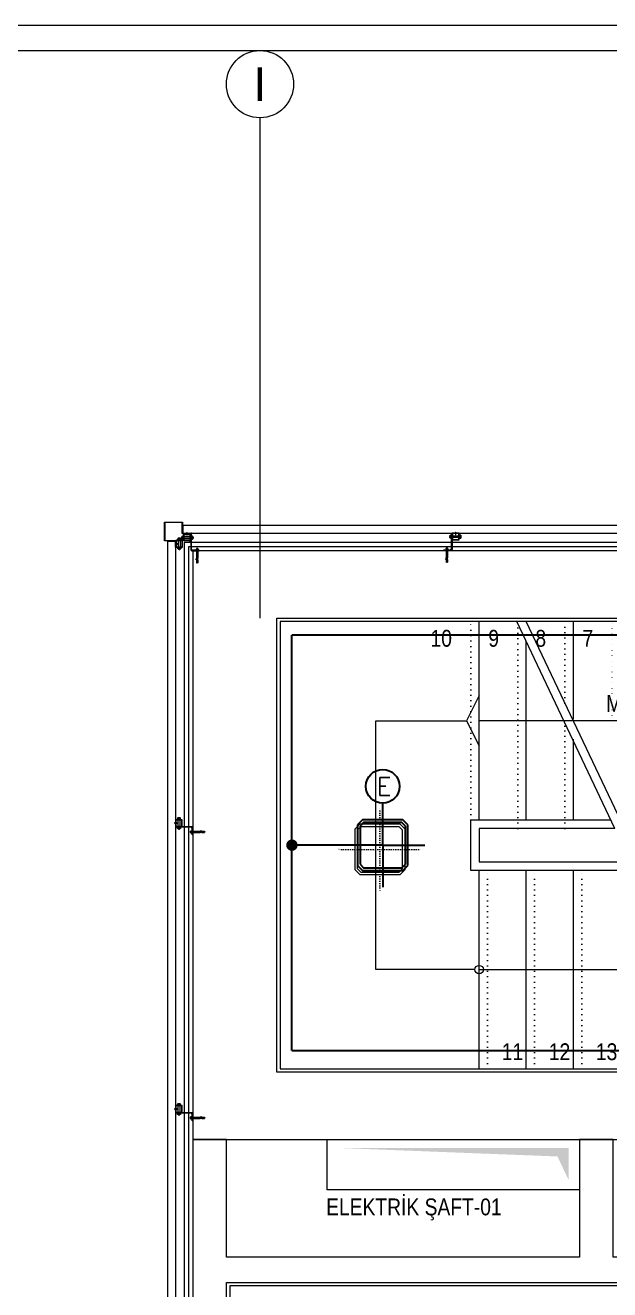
# Model space of a CAD drawing. Extents: x -2012 to 34975, y -1043 to 8321.
# Drawn here: x 23696 to 24044, y 3453 to 4205 of the extents above; entities that cross this region are included whole.
import ezdxf
from ezdxf.enums import TextEntityAlignment as Align

# ---------------------------------------------------------------- set-up
doc = ezdxf.new("R2010")
doc.units = 0
doc.header["$LTSCALE"] = 25
doc.linetypes.add('DOT2', pattern=[0.125, 0, -0.125])
doc.layers.get('0').update_dxf_attribs({"color": 9, "lineweight": 9})
for name, color, linetype, lineweight in [('00', 9, 'Continuous', 9), ('01', 9, 'Continuous', 9), ('06D', 9, 'Continuous', 9), ('09D', 9, 'Continuous', 9), ('10', 9, 'Continuous', 9), ('10A', 9, 'Continuous', 9), ('14', 9, 'Continuous', 9), ('19', 9, 'Continuous', 9), ('19D', 9, 'DOT2', 9), ('21', 9, 'Continuous', 9), ('24', 9, 'Continuous', 9), ('33', 9, 'BATTING', 9), ('40A', 9, 'Continuous', 9), ('E-2x18(W) PL DOWNLIGHT ARMATÜR (SIVAÜSTÜ)', 7, 'Continuous', 30), ('E-ACİL AYDINLATMA KİTİ', 7, 'Continuous', 30), ('E-KABLO', 7, 'Continuous', 30), ('E-YUKARI ÇIKAN HAT', 7, 'Continuous', 30)]:
    doc.layers.add(name, color=color, linetype=linetype, lineweight=lineweight)
doc.styles.add('Arial', font='arial.ttf', dxfattribs={"height": 2.5})
doc.styles.add('E-YAZI', font='txttw.shx')
doc.styles.add('MuuM_TEXT-STANDART', font='ARIALN.TTF')
doc.linetypes.add('BATTING', pattern='A,0.0001,-0.1,[134,ltypeshp.shx,S=0.1,R=0,X=-0.1,Y=0],-0.2,[134,ltypeshp.shx,S=0.1,R=180,X=0.1,Y=0],-0.1', length=0.4001)

# ---------------------------------------------------------------- blocks, each defined once
blk = doc.blocks.new('0_arrowstairs')
blk.add_lwpolyline([(0, 0), (0, -30), (15, 0), (0, 30)], close=True)
blk = doc.blocks.new('*U517')
blk.add_lwpolyline([(0, 0), (0, 448)])
blk.add_circle((0, 0), 5)
at = {"rotation": 90}
blk.add_blockref('0_arrowstairs', (0, 448), dxfattribs=at)
blk = doc.blocks.new('*U513')
blk.add_lwpolyline([(0, 0), (0, 504)])
blk.add_circle((0, 0), 5)
at = {"rotation": 90}
blk.add_blockref('0_arrowstairs', (0, 504), dxfattribs=at)
blk = doc.blocks.new('merdvn2.mekanik')
at = {"layer": '19', "linetype": 'Continuous'}
for points in [[(23955.84, -297.5), (23955.84, -179.5)], [(24036.58, -302.5), (23978.25, -179.5)], [(24042.17, -302.5), (23983.84, -179.5)], [(24011.84, -237.5), (24011.84, -179.5)], [(24039.84, -297.5), (24039.84, -179.5)], [(24067.84, -297.5), (24067.84, -179.5)], [(24095.84, -297.5), (24095.84, -179.5)], [(24123.84, -297.5), (24123.84, -179.5)], [(24151.84, -297.5), (24151.84, -179.5)], [(24179.84, -297.5), (24179.84, -179.5)], [(24207.84, -297.5), (24207.84, -179.5)], [(23983.84, -297.5), (23983.84, -191.48)], [(24011.84, -297.5), (24011.84, -249.48)], [(24036.58, -302.5), (23955.84, -302.5), (23955.84, -322.5), (23955.84, -322.5), (24230.84, -322.5), (24230.84, -307.5), (24235.84, -307.5), (24235.84, -327.5), (24230.84, -327.5), (23950.84, -327.5), (23950.84, -327.5), (23950.84, -297.5), (24034.25, -297.5)], [(23955.84, -445.5), (23955.84, -327.5)], [(23983.84, -445.5), (23983.84, -327.5)], [(24011.84, -445.5), (24011.84, -327.5)], [(24039.84, -445.5), (24039.84, -327.5)], [(24067.84, -445.5), (24067.84, -327.5)], [(24095.84, -445.5), (24095.84, -327.5)], [(24123.84, -445.5), (24123.84, -327.5)], [(24151.84, -445.5), (24151.84, -327.5)], [(24179.84, -445.5), (24179.84, -327.5)]]:
    blk.add_lwpolyline(points, dxfattribs=at)
at = {"layer": '19'}
for points in [[(24042.17, -302.5), (23983.84, -179.5)], [(23953.34, -386.5), (23894.34, -386.5), (23894.34, -238.5), (23948.34, -238.5)], [(24039.84, -297.5), (24235.84, -297.5), (24235.84, -297.5), (24235.84, -302.5), (24235.84, -302.5), (24042.17, -302.5)]]:
    blk.add_lwpolyline(points, dxfattribs=at)
at = {"layer": '19D'}
for points in [[(23950.84, -297.5), (23950.84, -179.5)], [(23978.84, -302.5), (23978.84, -179.5)], [(24006.84, -228), (24006.84, -179.5)], [(24034.84, -241.83), (24034.84, -179.5)], [(24062.84, -302.5), (24062.84, -179.5)], [(24090.84, -302.5), (24090.84, -179.5)], [(24118.84, -302.5), (24118.84, -179.5)], [(24146.84, -302.5), (24146.84, -179.5)], [(24174.84, -302.5), (24174.84, -179.5)], [(24202.84, -302.5), (24202.84, -179.5)], [(24006.84, -241.83), (24006.84, -236.5)], [(24006.84, -302.5), (24006.84, -239.78)], [(23960.84, -445.5), (23960.84, -327.5)], [(23988.84, -445.5), (23988.84, -327.5)], [(24016.84, -445.5), (24016.84, -327.5)], [(24044.84, -445.5), (24044.84, -327.5)], [(24072.84, -445.5), (24072.84, -327.5)], [(24100.84, -445.5), (24100.84, -327.5)], [(24128.84, -445.5), (24128.84, -327.5)], [(24156.84, -445.5), (24156.84, -327.5)], [(24184.84, -445.5), (24184.84, -327.5)]]:
    blk.add_lwpolyline(points, dxfattribs=at)
at = {"layer": '19', "xscale": 0.5, "yscale": 0.5, "zscale": 0.5}
for name, p, rotation in [('*U513', (24207.84, -238.5), 90), ('*U517', (23955.84, -386.5), 270)]:
    blk.add_blockref(name, p, dxfattribs=dict(at, rotation=rotation))
at = {"layer": '21', "style": 'MuuM_TEXT-STANDART'}
for s, p in [('10', (23939.65, -184.5)), ('9', (23967.65, -184.5)), ('8', (23995.65, -184.5)), ('7', (24023.65, -184.5)), ('6', (24051.65, -184.5)), ('5', (24079.65, -184.5)), ('4', (24107.65, -184.5)), ('3', (24135.65, -184.5)), ('2', (24163.65, -184.5)), ('1', (24191.65, -184.5)), ('M01 (19x16.5 / 28)', (24127.43, -223.28)), ('11', (23981.98, -430.33)), ('12', (24009.98, -430.33)), ('13', (24037.98, -430.33)), ('14', (24065.98, -430.33)), ('15', (24093.98, -430.33)), ('16', (24121.98, -430.33)), ('17', (24149.98, -430.33)), ('18', (24177.98, -430.33)), ('19', (24205.98, -430.33))]:
    blk.add_text(s, height=10, dxfattribs=at).set_placement(p, align=Align.TOP_RIGHT)
blk = doc.blocks.new('cxvxv')
for p, q in [((-21988.4, 8560.98, 0), (-21988.4, 8560.32, 0)), ((-21988.4, 8560.32, 0), (-21986.64, 8560.32, 0)), ((-21986.86, 8561.07, 0), (-21988.18, 8561.07, 0)), ((-21988.02, 8561.25, 0), (-21987.03, 8561.3, 0)), ((-21988.02, 8561.25, 0), (-21988, 8561.26, 0)), ((-21988, 8561.23, 0), (-21988.02, 8561.25, 0)), ((-21988.02, 8561.13, 0), (-21987.03, 8561.19, 0)), ((-21988.02, 8561.13, 0), (-21988, 8561.14, 0)), ((-21988, 8561.11, 0), (-21988.02, 8561.13, 0)), ((-21988.02, 8560.32, 0), (-21987.02, 8560.32, 0)), ((-21988.02, 8560.28, 0), (-21988.02, 8560.32, 0)), ((-21988.02, 8560.11, 0), (-21988.02, 8555.61, 0)), ((-21988, 8561.3, 0), (-21987.94, 8561.35, 0)), ((-21988, 8561.26, 0), (-21988, 8561.3, 0)), ((-21988, 8561.14, 0), (-21988, 8561.23, 0)), ((-21988, 8561.07, 0), (-21988, 8561.11, 0)), ((-21987.96, 8560.98, 0), (-21987.96, 8560.32, 0)), ((-21987.54, 8561.35, 0), (-21987.94, 8561.35, 0)), ((-21987.7, 8561.05, 0), (-21987.7, 8561.08, 0)), ((-21987.7, 8561.07, 0), (-21987.7, 8561.07, 0)), ((-21987.54, 8561.35, 0), (-21987.1, 8561.35, 0)), ((-21987.03, 8561.3, 0), (-21987.1, 8561.35, 0)), ((-21987.08, 8560.64, 0), (-21987.08, 8560.98, 0)), ((-21987.08, 8560.64, 0), (-21987.08, 8560.32, 0)), ((-21987.06, 8560.32, 0), (-21987.06, 8560.28, 0)), ((-21987.06, 8555.61, 0), (-21987.06, 8560.11, 0)), ((-21987.05, 8561.32, 0), (-21987.03, 8561.3, 0)), ((-21987.03, 8561.3, 0), (-21987.05, 8561.28, 0)), ((-21987.03, 8561.3, 0), (-21987.05, 8561.29, 0)), ((-21987.05, 8561.28, 0), (-21987.05, 8561.2, 0)), ((-21987.05, 8561.2, 0), (-21987.03, 8561.19, 0)), ((-21987.03, 8561.19, 0), (-21987.05, 8561.17, 0)), ((-21987.05, 8561.17, 0), (-21987.05, 8561.08, 0)), ((-21987.05, 8561.08, 0), (-21987.03, 8561.07, 0)), ((-21987.02, 8560.32, 0), (-21987.02, 8560.28, 0)), ((-21987.02, 8555.61, 0), (-21987.02, 8560.11, 0)), ((-21986.64, 8560.32, 0), (-21986.64, 8560.98, 0)), ((-21988.4, 8555.4, 0), (-21986.64, 8555.4, 0)), ((-21988.4, 8554.74, 0), (-21988.4, 8555.4, 0)), ((-21986.86, 8554.65, 0), (-21988.17, 8554.65, 0)), ((-21988.02, 8555.44, 0), (-21988.02, 8555.4, 0)), ((-21988.02, 8555.4, 0), (-21987.02, 8555.4, 0)), ((-21987.96, 8554.74, 0), (-21987.96, 8555.4, 0)), ((-21987.08, 8555.08, 0), (-21987.08, 8555.4, 0)), ((-21987.08, 8555.08, 0), (-21987.08, 8554.74, 0)), ((-21987.06, 8555.4, 0), (-21987.06, 8555.44, 0)), ((-21987.02, 8555.4, 0), (-21987.02, 8555.44, 0)), ((-21986.64, 8555.4, 0), (-21986.64, 8554.74, 0))]:
    blk.add_line(p, q)
at = {"elevation": 0}
for points in [[(-21986.3, 8560.11), (-21988.7, 8560.11), (-21988.7, 8560.28), (-21986.3, 8560.28)], [(-21986.3, 8555.61), (-21988.7, 8555.61), (-21988.7, 8555.44), (-21986.3, 8555.44)]]:
    blk.add_lwpolyline(points, close=True, dxfattribs=at)
for points in [[(-21987.98, 8560.28), (-21987.98, 8560.32)], [(-21987.98, 8560.11), (-21987.98, 8555.61)], [(-21987.98, 8555.44), (-21987.98, 8555.4)]]:
    blk.add_lwpolyline(points, dxfattribs=at)
for centre, radius, start, end in [((-21988.18, 8560.75, 0), 0.315, 45.8497, 134.1503), ((-21987.52, 8559.95, 0), 1.12, 66.87008, 113.12992), ((-21987.52, 8559.95, 0), 1.12, 66.87008, 113.12992), ((-21986.86, 8560.76, 0), 0.313, 45.44896, 134.55104), ((-21988.18, 8554.97, 0), 0.315, 225.8497, 314.1503), ((-21987.52, 8555.77, 0), 1.12, 246.87008, 293.12992), ((-21987.52, 8555.77, 0), 1.12, 246.87008, 293.12992), ((-21986.86, 8554.96, 0), 0.313, 225.44896, 314.55104)]:
    blk.add_arc(centre, radius, start, end)
blk = doc.blocks.new('VIDA')
for p, q in [((-18072, 6523.9), (-18071.9, 6524)), ((-18071.9, 6523.8), (-18072, 6523.9)), ((-18071.9, 6524), (-18070.1, 6524.7)), ((-18069.6, 6522.9), (-18071.9, 6523.8)), ((-18069.7, 6524.9), (-18070.6, 6523.2)), ((-18070.6, 6523.2), (-18070.1, 6524.7)), ((-18070.1, 6524.7), (-18069.9, 6525.1)), ((-18069.9, 6525.1), (-18070.1, 6524.1)), ((-18070.1, 6524.1), (-18070, 6524.3)), ((-18070, 6524.3), (-18069.8, 6525.1)), ((-18069.9, 6525.1), (-18069.8, 6525.1)), ((-18069.8, 6525.1), (-18069.7, 6524.9)), ((-18069.7, 6524.9), (-18069.3, 6525)), ((-18069.6, 6522.8), (-18069.1, 6525)), ((-18069.6, 6522.8), (-18069.6, 6522.9)), ((-18069.4, 6522.4), (-18069.6, 6522.8)), ((-18068.9, 6525.3), (-18069.4, 6522.4)), ((-18069.3, 6522.4), (-18069.4, 6522.4)), ((-18069.3, 6522.4), (-18068.9, 6525.3)), ((-18069.3, 6525), (-18069.1, 6525)), ((-18069.1, 6522.8), (-18069.3, 6522.4)), ((-18069.1, 6525), (-18068.9, 6525.3)), ((-18068.7, 6522.8), (-18069.1, 6522.8)), ((-18068.9, 6525.3), (-18068.9, 6525.3)), ((-18068.9, 6525.3), (-18068.7, 6525)), ((-18068.7, 6522.8), (-18068.2, 6525)), ((-18068.7, 6525), (-18068.2, 6525)), ((-18068.5, 6522.4), (-18068.7, 6522.8)), ((-18068, 6525.3), (-18068.5, 6522.4)), ((-18068.4, 6522.4), (-18068.5, 6522.4)), ((-18068.4, 6522.4), (-18067.9, 6525.3)), ((-18068.2, 6522.8), (-18068.4, 6522.4)), ((-18068.2, 6522.8), (-18068.4, 6522.4)), ((-18068.2, 6525), (-18068, 6525.3)), ((-18067.7, 6525), (-18068.2, 6522.8)), ((-18067.7, 6522.8), (-18068.2, 6522.8)), ((-18067.9, 6525.3), (-18068, 6525.3)), ((-18067.9, 6525.3), (-18067.7, 6525)), ((-18067.7, 6522.8), (-18067.2, 6525)), ((-18067.7, 6525), (-18067.2, 6525)), ((-18067.5, 6522.4), (-18067.7, 6522.8)), ((-18067, 6525.3), (-18067.5, 6522.4)), ((-18067.4, 6522.4), (-18067.5, 6522.4)), ((-18067.4, 6522.4), (-18066.9, 6525.3)), ((-18067.2, 6522.8), (-18067.4, 6522.4)), ((-18067.2, 6522.8), (-18067.4, 6522.4)), ((-18067.2, 6525), (-18067, 6525.3)), ((-18066.7, 6525), (-18067.2, 6522.8)), ((-18066.7, 6522.8), (-18067.2, 6522.8)), ((-18066.9, 6525.3), (-18067, 6525.3)), ((-18066.9, 6525.3), (-18066.7, 6525)), ((-18066.3, 6525), (-18066.7, 6525)), ((-18066.7, 6522.8), (-18066.3, 6525)), ((-18066.5, 6522.4), (-18066.7, 6522.8)), ((-18066.1, 6525.3), (-18066.5, 6522.4)), ((-18066.5, 6522.4), (-18066, 6525.3)), ((-18066.3, 6522.8), (-18066.5, 6522.4)), ((-18066.3, 6522.8), (-18066.5, 6522.4)), ((-18066.5, 6522.4), (-18066.5, 6522.4)), ((-18066.3, 6525), (-18066.1, 6525.3)), ((-18065.8, 6525), (-18066.3, 6522.8)), ((-18066.3, 6522.8), (-18065.8, 6522.8)), ((-18066, 6525.3), (-18066.1, 6525.3)), ((-18066, 6525.3), (-18065.8, 6525)), ((-18065.8, 6522.8), (-18065.3, 6525)), ((-18065.8, 6525), (-18065.3, 6525)), ((-18065.6, 6522.4), (-18065.8, 6522.8)), ((-18065.1, 6525.3), (-18065.6, 6522.4)), ((-18065.5, 6522.4), (-18065.6, 6522.4)), ((-18065.5, 6522.4), (-18065, 6525.3)), ((-18065.3, 6522.8), (-18065.5, 6522.4)), ((-18065.3, 6522.8), (-18065.5, 6522.4)), ((-18065.3, 6525), (-18065.1, 6525.3)), ((-18064.8, 6525), (-18065.3, 6522.8)), ((-18064.8, 6522.8), (-18065.3, 6522.8)), ((-18065.1, 6525.3), (-18065, 6525.3)), ((-18065, 6525.3), (-18064.8, 6525)), ((-18064.8, 6525), (-18064.3, 6525)), ((-18064.8, 6522.8), (-18064.3, 6525)), ((-18064.6, 6522.4), (-18064.8, 6522.8)), ((-18064.1, 6525.3), (-18064.6, 6522.4)), ((-18064.5, 6522.4), (-18064.6, 6522.4)), ((-18064.5, 6522.4), (-18064, 6525.3)), ((-18064.3, 6522.8), (-18064.5, 6522.4)), ((-18064.3, 6522.8), (-18064.5, 6522.4)), ((-18064.3, 6525), (-18064.1, 6525.3)), ((-18063.8, 6525), (-18064.3, 6522.8)), ((-18063.8, 6522.8), (-18064.3, 6522.8)), ((-18064, 6525.3), (-18064.1, 6525.3)), ((-18064, 6525.3), (-18063.8, 6525)), ((-18063.8, 6522.8), (-18062, 6525)), ((-18062, 6525), (-18063.8, 6525)), ((-18063.6, 6522.4), (-18063.8, 6522.8)), ((-18063.6, 6522.4), (-18061.7, 6525.3)), ((-18061.8, 6525.3), (-18063.6, 6522.4)), ((-18062, 6522.8), (-18063.6, 6522.4)), ((-18062, 6522.8), (-18063.6, 6522.4)), ((-18063.6, 6522.4), (-18063.6, 6522.4)), ((-18061.5, 6525), (-18063.4, 6522.8)), ((-18063.4, 6522.8), (-18061.5, 6522.8)), ((-18061.7, 6525.3), (-18063.2, 6525.3)), ((-18062.7, 6522.4), (-18061.5, 6522.8)), ((-18062.6, 6522.4), (-18062.1, 6525.3)), ((-18062.4, 6522.8), (-18062.6, 6522.4)), ((-18062.4, 6522.8), (-18062.6, 6522.4)), ((-18062.6, 6522.4), (-18061.3, 6522.4)), ((-18062.4, 6525), (-18062.2, 6525.3)), ((-18061.5, 6525), (-18062.4, 6525)), ((-18061.5, 6522.8), (-18062.4, 6525)), ((-18061.9, 6525), (-18062.4, 6522.8)), ((-18061.9, 6522.8), (-18062.4, 6522.8)), ((-18062.2, 6525.3), (-18062.1, 6525.3)), ((-18062.2, 6525.3), (-18061.3, 6522.4)), ((-18062.1, 6525.3), (-18061.9, 6525)), ((-18062, 6525), (-18061.8, 6525.3)), ((-18061.9, 6525), (-18061.4, 6525)), ((-18061.9, 6522.8), (-18061.4, 6525)), ((-18061.7, 6522.4), (-18061.9, 6522.8)), ((-18061.2, 6525.3), (-18061.7, 6522.4)), ((-18061.7, 6525.3), (-18061.5, 6525)), ((-18061.6, 6522.4), (-18061.7, 6522.4)), ((-18061.6, 6522.4), (-18061.2, 6525.3)), ((-18061.4, 6522.8), (-18061.6, 6522.4)), ((-18061.4, 6522.8), (-18061.6, 6522.4)), ((-18061.4, 6525), (-18061.2, 6525.3)), ((-18061, 6525), (-18061.4, 6522.8)), ((-18060.9, 6522.8), (-18061.4, 6522.8)), ((-18061.2, 6525.3), (-18061, 6525)), ((-18061.2, 6525.3), (-18061.2, 6525.3)), ((-18061, 6525), (-18060.5, 6525)), ((-18060.9, 6522.8), (-18060.5, 6525)), ((-18060.7, 6522.4), (-18060.9, 6522.8)), ((-18060.7, 6522.4), (-18060.2, 6525.3)), ((-18060.3, 6525.3), (-18060.7, 6522.4)), ((-18060.5, 6522.8), (-18060.7, 6522.4)), ((-18060.5, 6522.8), (-18060.7, 6522.4)), ((-18060.7, 6522.4), (-18060.7, 6522.4)), ((-18060.5, 6525), (-18060.3, 6525.3)), ((-18060, 6525), (-18060.5, 6522.8)), ((-18060.5, 6522.8), (-18060, 6522.8)), ((-18060.3, 6525.3), (-18060.2, 6525.3)), ((-18060.2, 6525.3), (-18060, 6525)), ((-18060, 6525), (-18059.5, 6525)), ((-18060, 6522.8), (-18059.5, 6525)), ((-18059.8, 6522.4), (-18060, 6522.8)), ((-18059.3, 6525.3), (-18059.8, 6522.4)), ((-18059.7, 6522.4), (-18059.8, 6522.4)), ((-18059.7, 6522.4), (-18059.2, 6525.3)), ((-18059.5, 6522.8), (-18059.7, 6522.4)), ((-18059.5, 6522.8), (-18059.7, 6522.4)), ((-18059.5, 6525), (-18059.3, 6525.3)), ((-18059.2, 6524), (-18059.5, 6522.8)), ((-18059.5, 6522.8), (-18059.2, 6522.8)), ((-18059.3, 6525.3), (-18059.2, 6525.3)), ((-18058.1, 6526.6), (-18059.2, 6526.6)), ((-18059.2, 6521.2), (-18059.2, 6526.6)), ((-18058.1, 6521.2), (-18059.2, 6521.2))]:
    blk.add_line(p, q)
for points in [[(-18068.7, 6525), (-18069.1, 6522.8)], [(-18057.2, 6524.3), (-18057.5, 6524), (-18057.5, 6523.8), (-18057.2, 6523.5)]]:
    blk.add_lwpolyline(points)
for centre, start, end in [((-18062.4, 6523.6), 7.50951, 35.24269), ((-18062.4, 6524.2), 324.75731, 352.49049)]:
    blk.add_arc(centre, 5.21, start, end)
blk = doc.blocks.new('çelik dübel')
at = {"ltscale": 7}
for p, q in [((-87.2, -2), (-85, 2)), ((-85, -6), (-85, 2)), ((-68, 2), (-85, 2)), ((-75, -6), (-75, 2)), ((-70, -6), (-70, 2)), ((-68, 3), (-58, 2)), ((-68, -7), (-68, 3)), ((-58, -6), (-58, 2)), ((-8.5, 2), (-58, 2)), ((-53, 1.5), (-58, 1.5)), ((-53, -6), (-53, 2)), ((-25, -6), (-25, 2)), ((-25, -6), (-23.9, 2)), ((-23, -6), (-21.9, 2)), ((-21, -6), (-19.9, 2)), ((-19, -6), (-17.9, 2)), ((-17, -6), (-15.9, 2)), ((-85, -6), (-87.2, -2)), ((-68, -6), (-85, -6)), ((-68, -7), (-58, -6)), ((-53, -5.5), (-58, -5.5)), ((-8.5, -6), (-58, -6))]:
    blk.add_line(p, q, dxfattribs=at)
for p, q in [((-15, -6), (-13.9, 2)), ((-13, -6), (-11.9, 2)), ((-11, -6), (-10, 1.1)), ((-10, -9), (-10, 5)), ((-9, 5), (-10, 5)), ((-10, 3), (-10, 5)), ((-9, -9), (-9, 5)), ((-8.5, 2), (-8.5, 3)), ((-8.5, -4), (-8.5, 0)), ((-5, 4), (-7.5, 4)), ((-5, 1), (-7.5, 1)), ((-4, 2), (-4, 3)), ((-1, 2), (-4, 2)), ((-4, -4), (-4, 0)), ((-3, -6), (-1.9, 2)), ((-1, -6), (0, 1.1)), ((0, -5), (0, 1)), ((-10, -7), (-10, -9.1)), ((-9, -9), (-10, -9)), ((-8.5, -6), (-8.5, -7)), ((-5, -5), (-7.5, -5)), ((-5, -8), (-7.5, -8)), ((-4, -6), (-4, -7)), ((-1, -6), (-4, -6))]:
    blk.add_line(p, q)
for points in [[(-68, 0.6), (-67.4, 0.4), (-67, 0.1), (-66.6, -0.3), (-66.2, -0.8), (-65.9, -1.3), (-65.7, -1.9), (-65.4, -2.3), (-65.2, -2.8), (-65, -3.1), (-64.8, -3.3), (-64.6, -3.5), (-64.4, -3.6), (-64.2, -3.5), (-63.9, -3.5), (-63.7, -3.3), (-63.5, -3.1), (-63.2, -2.9), (-62.9, -2.6), (-62.7, -2.3), (-62.4, -2), (-62.1, -1.7), (-61.9, -1.4), (-61.6, -1.1), (-61.4, -0.9), (-61.2, -0.7), (-61, -0.6), (-60.8, -0.5), (-60.6, -0.5), (-60.4, -0.5), (-60.3, -0.7), (-60.1, -0.9), (-59.9, -1.1), (-59.8, -1.5), (-59.6, -1.9), (-59.4, -2.3), (-59.2, -2.7), (-58.9, -3), (-58.7, -3.3), (-58.4, -3.5), (-58, -3.5)], [(-68, -0.5), (-68, -0.5), (-67.9, -0.5), (-67.9, -0.5), (-67.8, -0.5), (-67.8, -0.6), (-67.7, -0.6), (-67.7, -0.6), (-67.6, -0.7), (-67.6, -0.7), (-67.6, -0.8), (-67.5, -0.8), (-67.5, -0.8), (-67.5, -0.9), (-67.4, -0.9), (-67.4, -0.9), (-67.3, -1), (-67.3, -1), (-67.3, -1.1), (-67.2, -1.1), (-67.2, -1.2), (-67.2, -1.2), (-67.1, -1.3), (-67.1, -1.3), (-67.1, -1.4), (-67, -1.4), (-67, -1.5), (-67, -1.5), (-66.9, -1.6), (-66.9, -1.6), (-66.9, -1.7), (-66.9, -1.7), (-66.8, -1.8), (-66.8, -1.9), (-66.8, -1.9), (-66.7, -2), (-66.7, -2), (-66.7, -2.1), (-66.6, -2.2), (-66.6, -2.2), (-66.6, -2.3), (-66.6, -2.3), (-66.5, -2.4), (-66.5, -2.5), (-66.5, -2.5), (-66.4, -2.6), (-66.4, -2.7), (-66.4, -2.7), (-66.3, -2.8), (-66.3, -2.8), (-66.3, -2.9), (-66.3, -3), (-66.2, -3), (-66.2, -3.1), (-66.2, -3.1), (-66.1, -3.2), (-66.1, -3.2), (-66.1, -3.3), (-66, -3.4), (-66, -3.4), (-66, -3.5), (-65.9, -3.5), (-65.9, -3.6), (-65.9, -3.6), (-65.8, -3.7), (-65.8, -3.7), (-65.7, -3.8), (-65.7, -3.8), (-65.7, -3.9), (-65.6, -3.9), (-65.6, -4), (-65.5, -4), (-65.5, -4.1), (-65.4, -4.1), (-65.4, -4.1), (-65.3, -4.2), (-65.3, -4.2), (-65.2, -4.3), (-65.2, -4.3), (-65.1, -4.3), (-65, -4.4), (-65, -4.4), (-64.9, -4.4), (-64.9, -4.4), (-64.8, -4.5), (-64.7, -4.5), (-64.7, -4.5), (-64.6, -4.5), (-64.5, -4.5), (-64.5, -4.5), (-64.4, -4.5), (-64.3, -4.5), (-64.3, -4.5), (-64.2, -4.5), (-64.1, -4.5), (-64.1, -4.5), (-64, -4.5), (-64, -4.5), (-63.9, -4.5), (-63.8, -4.5), (-63.8, -4.5), (-63.7, -4.4), (-63.7, -4.4), (-63.6, -4.4), (-63.6, -4.4), (-63.5, -4.4), (-63.4, -4.3), (-63.4, -4.3), (-63.3, -4.3), (-63.3, -4.3), (-63.3, -4.2), (-63.2, -4.2), (-63.2, -4.2), (-63.1, -4.1), (-63.1, -4.1), (-63, -4.1), (-63, -4), (-62.9, -4), (-62.9, -4), (-62.9, -3.9), (-62.8, -3.9), (-62.8, -3.9), (-62.7, -3.8), (-62.7, -3.8), (-62.7, -3.8), (-62.6, -3.7), (-62.6, -3.7), (-62.5, -3.6), (-62.5, -3.6), (-62.5, -3.6), (-62.4, -3.5), (-62.4, -3.5), (-62.4, -3.5), (-62.3, -3.4), (-62.3, -3.4), (-62.2, -3.3), (-62.2, -3.3), (-62.2, -3.3), (-62.1, -3.2), (-62.1, -3.2), (-62.1, -3.1), (-62, -3.1), (-62, -3.1), (-62, -3), (-61.9, -3), (-61.9, -2.9), (-61.9, -2.9), (-61.8, -2.9), (-61.8, -2.8), (-61.7, -2.8), (-61.7, -2.7), (-61.7, -2.7), (-61.6, -2.6), (-61.6, -2.6), (-61.6, -2.6), (-61.5, -2.5), (-61.5, -2.5), (-61.5, -2.5), (-61.4, -2.4), (-61.4, -2.4), (-61.4, -2.3), (-61.3, -2.3), (-61.3, -2.3), (-61.3, -2.2), (-61.3, -2.2), (-61.2, -2.2), (-61.2, -2.1), (-61.2, -2.1), (-61.1, -2), (-61.1, -2), (-61.1, -2), (-61, -1.9), (-61, -1.9), (-61, -1.9), (-61, -1.9), (-60.9, -1.8), (-60.9, -1.8), (-60.9, -1.8), (-60.9, -1.8), (-60.9, -1.8), (-60.9, -1.7), (-60.8, -1.7), (-60.8, -1.7), (-60.8, -1.7), (-60.8, -1.7), (-60.8, -1.7), (-60.8, -1.8), (-60.7, -1.8), (-60.7, -1.8), (-60.7, -1.8), (-60.7, -1.9), (-60.7, -1.9), (-60.7, -1.9), (-60.6, -2), (-60.6, -2), (-60.6, -2.1), (-60.6, -2.1), (-60.6, -2.1), (-60.5, -2.2), (-60.5, -2.2), (-60.5, -2.3), (-60.5, -2.3), (-60.4, -2.4), (-60.4, -2.5), (-60.4, -2.5), (-60.4, -2.6), (-60.3, -2.6), (-60.3, -2.7), (-60.3, -2.7), (-60.3, -2.8), (-60.2, -2.8), (-60.2, -2.9), (-60.2, -3), (-60.1, -3), (-60.1, -3.1), (-60.1, -3.1), (-60, -3.2), (-60, -3.2), (-59.9, -3.3), (-59.9, -3.4), (-59.9, -3.4), (-59.8, -3.5), (-59.8, -3.5), (-59.7, -3.6), (-59.7, -3.6), (-59.6, -3.7), (-59.6, -3.8), (-59.5, -3.8), (-59.5, -3.9), (-59.4, -3.9), (-59.3, -4), (-59.3, -4), (-59.2, -4.1), (-59.1, -4.2), (-59, -4.2), (-58.9, -4.3), (-58.8, -4.3), (-58.6, -4.4), (-58.4, -4.4), (-58.2, -4.5), (-58, -4.5)]]:
    blk.add_lwpolyline(points)
for centre, start, end in [((-7.5, 3), 90, 180), ((-7.5, 2), 180, 270), ((-7.5, 0), 90, 180), ((-5, 3), 0, 90), ((-5, 2), 270, 0), ((-5, 0), 0, 90), ((-1, 1), 0, 90), ((-7.5, -4), 180, 270), ((-7.5, -6), 90, 180), ((-7.5, -7), 180, 270), ((-5, -4), 270, 0), ((-5, -6), 0, 90), ((-5, -7), 270, 0), ((-1, -5), 270, 0)]:
    blk.add_arc(centre, 1, start, end)
blk = doc.blocks.new('kjdol')
at = {"ltscale": 10, "elevation": -278.89}
blk.add_lwpolyline([(77394.12, 60089.89), (77403.28, 60089.89, 0.460237), (77404.18, 60090.79), (77404.18, 60094.89), (77403.78, 60094.89), (77403.78, 60091.29, -0.414214), (77402.78, 60090.29), (77394.12, 60090.29)], format="xyb", close=True, dxfattribs=at)
at = {"elevation": -249.79}
for points in [[(77397.97, 60089.9), (77397.97, 60085.9), (77393.97, 60085.9), (77393.97, 60089.9)], [(77397.77, 60089.7), (77397.77, 60086.1), (77394.17, 60086.1), (77394.17, 60089.7)]]:
    blk.add_lwpolyline(points, close=True, dxfattribs=at)
at = {"extrusion": (0, 0, -1), "xscale": 0.1000000000058208, "yscale": 0.1000000000058208, "zscale": -0.0999999999999091}
blk.add_blockref('çelik dübel', (-77402.74, 60093.36, 459.25), dxfattribs=at)
at = {"xscale": 0.1000000000058208, "yscale": 0.1000000000058208, "zscale": 0.1000000000058208, "rotation": 180}
blk.add_blockref('VIDA', (75587.75, 60740.29, -249.79), dxfattribs=at)
blk.add_blockref('cxvxv', (99383.5, 51530.11, -249.79))
blk = doc.blocks.new('cephekompozit2.kat')
at = {"layer": '10'}
for points in [[(683.7, 29552.62), (683.7, 29556.62), (679.7, 29556.62), (679.7, 29552.62)], [(683.5, 29552.82), (683.5, 29556.42), (679.9, 29556.42), (679.9, 29552.82)], [(688.26, 29556.43), (684.26, 29556.42), (684.26, 29560.42), (688.26, 29560.43)], [(688.17, 29556.63), (684.57, 29556.63), (684.57, 29560.23), (688.17, 29560.23)]]:
    blk.add_lwpolyline(points, close=True, dxfattribs=at)
for points in [[(684.55, 29560.82), (687.76, 29560.82, -0.460546), (688.66, 29559.92), (688.66, 29555.82), (688.26, 29555.82), (688.26, 29559.42, 0.414214), (687.26, 29560.42), (684.55, 29560.42)], [(688.55, 29561.02), (688.55, 29551.42, 0.460237), (689.45, 29550.52), (693.55, 29550.52), (693.55, 29550.92), (689.95, 29550.92, -0.414214), (688.95, 29551.92), (688.95, 29561.02)]]:
    blk.add_lwpolyline(points, format="xyb", close=True, dxfattribs=at)
at = {"layer": '10A'}
for points in [[(673.2, 29556.72), (679.7, 29556.72), (679.7, 29552.62), (679.5, 29552.62), (679.5, 29556.52), (673, 29556.52), (673, 29567.52), (683.65, 29567.52), (683.65, 29561.02), (688.55, 29561.02), (688.55, 29560.82), (683.45, 29560.82), (683.45, 29567.32), (673.2, 29567.32), (673.2, 29556.72)], [(2332.75, 29565.52), (683.9, 29565.52), (683.9, 29561.02), (2332.75, 29561.02), (2332.75, 29565.52)], [(675.08, 25963.77), (675, 29556.27), (679.5, 29556.27), (679.58, 25963.77), (675.08, 25963.77)]]:
    blk.add_lwpolyline(points, dxfattribs=at)
at = {"layer": '33', "ltscale": 0.2}
blk.add_lwpolyline([(3171.67, 25868.02), (2347.5, 25868.02), (2347.5, 25967.81), (687.5, 25967.81), (687.5, 27013.02), (687.37, 29553.02), (2347.5, 29553.02), (2347.5, 29653.02), (3181.67, 29653.02)], dxfattribs=at)
at = {"layer": '10', "yscale": 0.1000000000058208}
for p, xscale, zscale, rotation in [((-1126.74, 28903.1), -0.1000000000058208, 0.1000000000021828, 359.9725710339794), ((1337.79, 31367.26), 0.1000000000058208, 0.1000000000058208, 90.02742896600735)]:
    blk.add_blockref('VIDA', p, dxfattribs=dict(at, xscale=xscale, zscale=zscale, rotation=rotation))
at = {"layer": '10', "xscale": -1}
for name, p, rotation in [('cxvxv', (22673.32, 38102.2, 0), 179.9725710339792), ('kjdol', (60933.97, 106955, 249.79), 90), ('kjdol', (-76714.47, 89476.55, 278.89), 180), ('kjdol', (-76714.47, 89306.55, 278.89), 180)]:
    blk.add_blockref(name, p, dxfattribs=dict(at, rotation=rotation))
at = {"layer": '10', "rotation": 270.0274289660073}
blk.add_blockref('cxvxv', (-7860.82, 7566.67, 0), dxfattribs=at)
at = {"layer": '10', "extrusion": (0, 0, -1), "xscale": -0.1000000000058208, "yscale": 0.1000000000058208, "zscale": -0.1000000000058208, "rotation": 270}
blk.add_blockref('çelik dübel', (-692.06, 29551.96, 312.47), dxfattribs=at)
blk = doc.blocks.new('0_aks')
at = {"linetype": 'Continuous'}
blk.add_circle((0, 0), 2, dxfattribs=at)
at = {"style": 'Arial'}
blk.add_attdef('AKS', text='', height=2, dxfattribs=at).set_placement((0, 0), align=Align.MIDDLE_CENTER)
blk = doc.blocks.new('p-aks_vw')
at = {"layer": '24', "ltscale": 2}
blk.add_lwpolyline([(2440, 3837.5), (2440, 3540)], dxfattribs=at)
at = {"layer": '24', "xscale": 10, "yscale": 10, "zscale": 10}
blk.add_blockref('0_aks', (2440, 3857.5), dxfattribs=at).add_auto_attribs({'AKS': 'I'})
blk = doc.blocks.new('p-sıva altı_vw')
at = {"linetype": 'DOT2', "ltscale": 0.4}
for q in [(0, 25), (0, 25), (-25, 0), (-25, 0), (0, -25), (25, 0), (0, -25), (25, 0)]:
    blk.add_line((0, 0), q, dxfattribs=at)
for points in [[(-12, -15), (12, -15), (15, -12), (15, 12), (12, 15), (-12, 15), (-15, 12), (-15, -12)], [(-11.38, -13.5), (11.38, -13.5), (13.5, -11.38), (13.5, 11.38), (11.38, 13.5), (-11.38, 13.5), (-13.5, 11.38), (-13.5, -11.38)]]:
    blk.add_lwpolyline(points, close=True)
blk = doc.blocks.new('100_ACİL AYDINLATMA KİTİ')
at = {"layer": 'E-ACİL AYDINLATMA KİTİ', "color": 3}
blk.add_circle((0, 0), 1.251, dxfattribs=at)
at = {"layer": 'E-ACİL AYDINLATMA KİTİ', "color": 3, "style": 'E-YAZI'}
blk.add_text('E', height=1.34, dxfattribs=at).set_placement((-0.448, -0.694))
blk = doc.blocks.new('100_2x18(W) PL DOWNLIGHT ARMATÜR (SIVAÜSTÜ)')
at = {"layer": 'E-2x18(W) PL DOWNLIGHT ARMATÜR (SIVAÜSTÜ)', "color": 4, "ltscale": 0.4}
for q in [(0, 25), (0, 25), (-25, 0), (-25, 0), (0, -25), (25, 0), (0, -25), (25, 0)]:
    blk.add_line((0, 0), q, dxfattribs=at)
at = {"layer": 'E-2x18(W) PL DOWNLIGHT ARMATÜR (SIVAÜSTÜ)', "color": 4}
for p, q in [((-12, 15), (-15, 12)), ((-15, 12), (-15, -12)), ((-11.38, 13.5), (-13.5, 11.38)), ((-13.5, 11.38), (-13.5, -11.38)), ((12, 15), (-12, 15)), ((11.38, 13.5), (-11.38, 13.5)), ((13.5, 11.38), (11.38, 13.5)), ((15, 12), (12, 15)), ((13.5, -11.38), (13.5, 11.38)), ((15, -12), (15, 12)), ((-15, -12), (-12, -15)), ((-13.5, -11.38), (-11.38, -13.5)), ((-12, -15), (12, -15)), ((-11.38, -13.5), (11.38, -13.5)), ((11.38, -13.5), (13.5, -11.38)), ((12, -15), (15, -12))]:
    blk.add_line(p, q, dxfattribs=at)

msp = doc.modelspace()

# ---------------------------------------------------------------- linework, layer by layer
at = {"layer": '00'}
for points in [[(24430.84, 3457.5), (24430.84, 3457.5), (24445.84, 3457.5), (24445.84, 3457.5), (24535.84, 3457.5), (24535.84, 3472.5), (24445.84, 3472.5), (24445.84, 3742.5), (24430.84, 3742.5), (24430.84, 3557.5), (24395.84, 3557.5), (24395.84, 3542.5), (24430.84, 3542.5), (24430.84, 3472.5), (24045.84, 3472.5), (24045.84, 3542.5), (24025.84, 3542.5), (24025.84, 3472.5), (23815.84, 3472.5), (23815.84, 3542.5), (23795.84, 3542.5), (23795.84, 3192.5)], [(23815.84, 3192.5), (23815.84, 3457.5), (23815.84, 3457.5), (23815.84, 3457.5), (24025.84, 3457.5), (24025.84, 3457.5), (24040.84, 3457.5), (24040.84, 3457.5), (24430.84, 3457.5)]]:
    msp.add_lwpolyline(points, dxfattribs=at)
at = {"layer": '01'}
for points in [[(24395.84, 3582.5), (24395.84, 3582.5), (24395.84, 3582.5), (23845.84, 3582.5), (23845.84, 3852.5), (24395.84, 3852.5), (24395.84, 3852.5), (24395.84, 3852.5), (24395.84, 3892.5), (23795.84, 3892.5), (23795.84, 3542.5), (24395.84, 3542.5), (24395.84, 3582.5)], [(24395.84, 3892.5), (23795.84, 3892.5), (23795.84, 3542.5), (24395.84, 3542.5), (24395.84, 3582.5), (23845.84, 3582.5), (23845.84, 3852.5), (24395.84, 3852.5)]]:
    msp.add_lwpolyline(points, close=True, dxfattribs=at)
at = {"layer": '06D', "elevation": 29.1}
msp.add_lwpolyline([(26297.31, 3997.5), (25450.84, 3997.5), (25450.84, 3897.5), (23790.84, 3897.5), (23790.84, 307.5), (25450.84, 307.5), (25450.84, 207.5), (26295.54, 207.5)], dxfattribs=at)
at = {"layer": '06D'}
msp.add_lwpolyline([(23875.84, 3542.5), (24025.84, 3542.5), (24025.84, 3512.5), (23875.84, 3512.5), (23875.84, 3542.5)], dxfattribs=at)
at = {"layer": '09D'}
msp.add_solid([(24019.48, 3518.16), (24019.48, 3537.5), (24012.77, 3532.4), (23881.64, 3537.5)], dxfattribs=at)
at = {"layer": '14'}
for points in [[(24397.84, 3850.5), (23847.84, 3850.5), (23847.84, 3584.5), (24397.84, 3584.5)], [(24537.84, 3455.5), (23817.84, 3455.5), (23817.84, 3194.5)]]:
    msp.add_lwpolyline(points, dxfattribs=at)
at = {"layer": '40A'}
for points in [[(27980, 0), (20985, 0), (20985, 4205), (27980, 4205)], [(21065, 4190), (27440.06, 4190), (27440.06, 15), (21065, 15)]]:
    msp.add_lwpolyline(points, close=True, dxfattribs=at)
at = {"layer": 'E-KABLO', "color": 6}
for p, q in [((23854.84, 3595.5), (23854.84, 3842.32)), ((24349.03, 3842.32), (23854.84, 3842.32)), ((23883.84, 3717.5), (23854.84, 3717.5)), ((23854.84, 3595.5), (24314.34, 3595.5))]:
    msp.add_line(p, q, dxfattribs=at)
at = {"layer": 'E-YUKARI ÇIKAN HAT', "color": 4, "linetype": 'Continuous', "const_width": 3.38}
msp.add_lwpolyline([(23853.15, 3717.5, 1), (23856.53, 3717.5, 1)], format="xyb", close=True, dxfattribs=at)

# ---------------------------------------------------------------- block references
for name, p in [('cephekompozit2.kat', (23106.14, -25658.02)), ('merdvn2.mekanik', (10.35, 4030)), ('p-sıva altı_vw', (23907.19, 3715))]:
    msp.add_blockref(name, p)
at = {"layer": '24'}
msp.add_blockref('p-aks_vw', (21395.84, 312.5), dxfattribs=at)
at = {"layer": 'E-2x18(W) PL DOWNLIGHT ARMATÜR (SIVAÜSTÜ)', "color": 6}
msp.add_blockref('100_2x18(W) PL DOWNLIGHT ARMATÜR (SIVAÜSTÜ)', (23908.84, 3717.5), dxfattribs=at)
at = {"layer": 'E-ACİL AYDINLATMA KİTİ', "xscale": 8, "yscale": 8, "zscale": 8}
msp.add_blockref('100_ACİL AYDINLATMA KİTİ', (23908.84, 3752.51), dxfattribs=at)

# ---------------------------------------------------------------- texts
at = {"layer": '21', "style": 'MuuM_TEXT-STANDART'}
msp.add_text('ELEKTRİK ŞAFT-01', height=10, dxfattribs=at).set_placement((23875.18, 3497.41))

doc.saveas('drawing.dxf')
